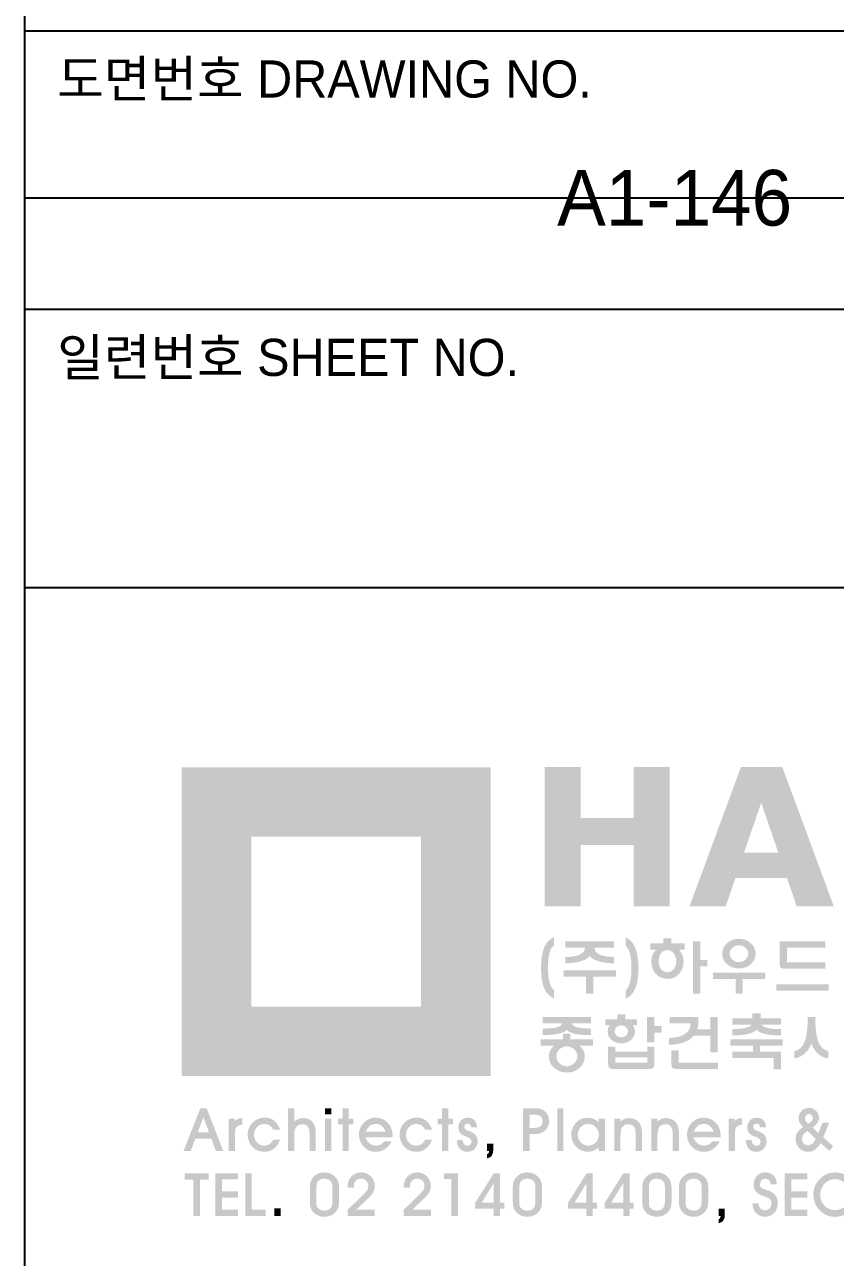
# Model space of a CAD drawing. Header units: millimetres. Extents: x 0 to 92204, y -190080 to 23760.
# Drawn here: x 80194 to 81940, y -45083 to -42427 of the extents above; entities that cross this region are included whole.
import ezdxf
from ezdxf.enums import TextEntityAlignment as Align

# ---------------------------------------------------------------- set-up
doc = ezdxf.new("R2010")
doc.units = ezdxf.units.MM
doc.header["$LTSCALE"] = 100
doc.layers.get('defpoints').update_dxf_attribs({"color": 139})
for name, color, linetype in [('00-FORM TEX', 3, 'Continuous'), ('AA-BORD-FORM', 7, 'Continuous'), ('AA-BORD-TEXT', 3, 'Continuous')]:
    doc.layers.add(name, color=color, linetype=linetype)
doc.styles.add('HAUD01', font='Dotum.ttf')

# ---------------------------------------------------------------- blocks, each defined once
blk = doc.blocks.new('XR-FORM 청주월명')
at = {"layer": 'AA-BORD-FORM'}
h = blk.add_hatch(color=256, dxfattribs=at)
h.paths.add_polyline_path([(776.088, 87.312), (759.463, 87.312), (759.463, 70.688), (776.088, 70.688)])
h.paths.add_polyline_path([(763.2, 83.576), (772.351, 83.576), (772.351, 74.425), (763.2, 74.425)], flags=16)
for points in [[(785.728, 87.331), (783.796, 87.331), (783.796, 84.587), (780.942, 84.587), (780.942, 87.331), (779.008, 87.331), (779.008, 79.832), (780.942, 79.832), (780.942, 83.136), (783.796, 83.136), (783.796, 79.832), (785.728, 79.832)], [(779.187, 76.735), (779.198, 76.921), (779.218, 77.089), (779.235, 77.202), (779.293, 77.415), (779.368, 77.574), (779.461, 77.685), (779.503, 77.712), (779.503, 78.161), (779.353, 78.084), (779.22, 77.98), (779.107, 77.849), (779.014, 77.694), (778.976, 77.612), (778.927, 77.475), (778.885, 77.322), (778.854, 77.156), (778.83, 76.972), (778.817, 76.775), (778.81, 76.562), (778.81, 76.54), (778.812, 76.323), (778.823, 76.122), (778.841, 75.936), (778.87, 75.767), (778.905, 75.612), (778.95, 75.475), (778.956, 75.455), (779.036, 75.284), (779.133, 75.138), (779.251, 75.017), (779.388, 74.921), (779.503, 74.866), (779.503, 75.311), (779.404, 75.406), (779.324, 75.546), (779.26, 75.734), (779.233, 75.854), (779.209, 76.011), (779.193, 76.184), (779.184, 76.372), (779.182, 76.533)], [(781.733, 77.415), (781.687, 77.565), (781.684, 77.596), (782.736, 77.596), (782.736, 77.942), (780.121, 77.942), (780.121, 77.596), (781.173, 77.596), (781.135, 77.441), (781.04, 77.315), (780.885, 77.218), (780.85, 77.202), (780.715, 77.16), (780.555, 77.129), (780.367, 77.107), (780.152, 77.094), (780.121, 77.094), (780.121, 76.753), (780.325, 76.764), (780.511, 76.779), (780.679, 76.804), (780.816, 76.83), (781.02, 76.888), (781.191, 76.961), (781.326, 77.049), (781.425, 77.156), (781.428, 77.16), (781.529, 77.052), (781.662, 76.961), (781.833, 76.888), (782.03, 76.83), (782.181, 76.801), (782.351, 76.779), (782.539, 76.764), (782.736, 76.753), (782.736, 77.094), (782.515, 77.105), (782.324, 77.127), (782.158, 77.158), (782.023, 77.198), (782.008, 77.202), (781.839, 77.295)], [(784.027, 76.077), (784.041, 76.274), (784.045, 76.489), (784.045, 76.525), (784.041, 76.737), (784.027, 76.936), (784.005, 77.12), (783.974, 77.289), (783.934, 77.444), (783.886, 77.583), (783.879, 77.596), (783.795, 77.763), (783.691, 77.906), (783.567, 78.022), (783.425, 78.112), (783.354, 78.146), (783.354, 77.696), (783.454, 77.605), (783.536, 77.461), (783.598, 77.269), (783.618, 77.187), (783.642, 77.03), (783.66, 76.857), (783.671, 76.666), (783.673, 76.518), (783.669, 76.316), (783.658, 76.133), (783.638, 75.962), (783.618, 75.834), (783.565, 75.621), (783.494, 75.455), (783.407, 75.335), (783.354, 75.291), (783.354, 74.846), (783.505, 74.926), (783.635, 75.03), (783.748, 75.16), (783.841, 75.313), (783.897, 75.439), (783.941, 75.575), (783.979, 75.725), (784.007, 75.893)], [(787.376, 77.942), (786.986, 77.942), (786.986, 75.125), (787.376, 75.125), (787.376, 76.598), (787.768, 76.598), (787.768, 76.941), (787.376, 76.941)], [(792.046, 77.603), (794.106, 77.603), (794.106, 77.942), (791.654, 77.942), (791.654, 76.713), (791.694, 76.54), (791.71, 76.52), (791.867, 76.465), (791.882, 76.465), (794.106, 76.465), (794.106, 76.804), (792.046, 76.804)], [(782.836, 76.376), (780.021, 76.376), (780.021, 76.031), (781.233, 76.031), (781.233, 75.112), (781.618, 75.112), (781.618, 76.031), (782.836, 76.031)], [(789.663, 75.909), (790.881, 75.909), (790.881, 76.254), (788.067, 76.254), (788.067, 75.909), (789.278, 75.909), (789.278, 75.112), (789.663, 75.112)], [(794.287, 75.626), (791.475, 75.626), (791.475, 75.278), (794.287, 75.278)], [(781.501, 73.854), (778.888, 73.854), (778.888, 73.515), (779.931, 73.515), (779.871, 73.404), (779.711, 73.322), (779.616, 73.296), (779.481, 73.271), (779.319, 73.254), (779.127, 73.243), (778.905, 73.236), (778.888, 73.236), (778.888, 72.886), (779.096, 72.891), (779.286, 72.902), (779.454, 72.915), (779.592, 72.933), (779.809, 72.975), (779.986, 73.03), (780.123, 73.101), (780.194, 73.159), (780.303, 73.077), (780.453, 73.008), (780.644, 72.955), (780.785, 72.928), (780.938, 72.911), (781.106, 72.897), (781.297, 72.888), (781.501, 72.886), (781.501, 73.238), (781.281, 73.245), (781.089, 73.258), (780.923, 73.276), (780.783, 73.302), (780.77, 73.305), (780.566, 73.376), (780.469, 73.473), (780.46, 73.515), (781.501, 73.515)], [(785.301, 73.371), (784.907, 73.371), (784.907, 73.854), (784.519, 73.854), (784.519, 72.503), (784.907, 72.503), (784.907, 73.026), (785.301, 73.026)], [(788.315, 73.854), (787.925, 73.854), (787.925, 73.198), (787.21, 73.198), (787.254, 73.371), (787.263, 73.422), (787.281, 73.595), (787.283, 73.677), (787.283, 73.854), (785.741, 73.854), (785.741, 73.515), (786.86, 73.515), (786.84, 73.333), (786.78, 73.178), (786.678, 73.043), (786.596, 72.973), (786.477, 72.897), (786.333, 72.835), (786.169, 72.787), (785.981, 72.753), (785.772, 72.733), (785.699, 72.729), (785.699, 72.364), (785.899, 72.375), (786.082, 72.395), (786.253, 72.426), (786.408, 72.465), (786.59, 72.534), (786.751, 72.616), (786.891, 72.716), (787.008, 72.831), (787.026, 72.853), (787.925, 72.853), (787.925, 71.954), (788.315, 71.954)], [(791.721, 73.794), (790.64, 73.794), (790.64, 74.06), (790.19, 74.06), (790.19, 73.794), (789.105, 73.794), (789.105, 73.458), (790.146, 73.458), (790.06, 73.362), (789.885, 73.289), (789.798, 73.269), (789.652, 73.243), (789.484, 73.225), (789.291, 73.212), (789.105, 73.209), (789.105, 72.868), (789.311, 72.873), (789.499, 72.882), (789.668, 72.897), (789.814, 72.919), (790.024, 72.966), (790.199, 73.028), (790.334, 73.108), (790.412, 73.178), (790.52, 73.085), (790.664, 73.01), (790.848, 72.95), (791.001, 72.919), (791.151, 72.897), (791.32, 72.882), (791.508, 72.873), (791.716, 72.868), (791.721, 72.868), (791.721, 73.209), (791.508, 73.214), (791.318, 73.225), (791.151, 73.245), (791.021, 73.269), (790.815, 73.333), (790.695, 73.422), (790.675, 73.458), (791.721, 73.458)], [(793.676, 72.736), (793.643, 72.888), (793.616, 73.059), (793.596, 73.245), (793.583, 73.446), (793.574, 73.666), (793.572, 73.854), (793.171, 73.854), (793.167, 73.621), (793.158, 73.407), (793.142, 73.207), (793.12, 73.026), (793.091, 72.86), (793.056, 72.709), (793.016, 72.576), (792.978, 72.479), (792.885, 72.313), (792.77, 72.184), (792.637, 72.091), (792.482, 72.034), (792.449, 72.027), (792.449, 71.631), (792.62, 71.67), (792.781, 71.739), (792.934, 71.834), (792.956, 71.854), (793.085, 71.969), (793.195, 72.102), (793.288, 72.255), (793.366, 72.423), (793.443, 72.246), (793.534, 72.091), (793.641, 71.956), (793.749, 71.854), (793.893, 71.755), (794.052, 71.684), (794.227, 71.639), (794.281, 71.631), (794.281, 72.029), (794.121, 72.078), (793.984, 72.162), (793.869, 72.286), (793.773, 72.445), (793.758, 72.479), (793.714, 72.6)], [(790.602, 72.31), (791.82, 72.31), (791.82, 72.651), (789.006, 72.651), (789.006, 72.31), (790.224, 72.31), (790.224, 71.987), (789.105, 71.987), (789.105, 71.648), (791.331, 71.648), (791.331, 71.037), (791.721, 71.037), (791.721, 71.987), (790.602, 71.987)], [(788.337, 71.398), (786.215, 71.398), (786.215, 72.069), (785.826, 72.069), (785.826, 71.307), (785.868, 71.132), (785.885, 71.112), (786.045, 71.055), (786.058, 71.055), (788.337, 71.055)], [(762.326, 67.609), (762.348, 67.818), (762.405, 67.94), (762.538, 68.027), (762.715, 68.06), (762.715, 68.416), (762.527, 68.394), (762.489, 68.381), (762.334, 68.28), (762.307, 68.234), (762.307, 68.383), (761.992, 68.383), (761.992, 66.638), (762.326, 66.638)], [(763.357, 67.421), (763.351, 67.516), (763.376, 67.704), (763.452, 67.864), (763.509, 67.935), (763.653, 68.044), (763.827, 68.093), (763.889, 68.098), (764.08, 68.071), (764.186, 68.025), (764.319, 67.905), (764.395, 67.788), (764.759, 67.788), (764.681, 67.973), (764.583, 68.128), (764.463, 68.256), (764.441, 68.275), (764.286, 68.37), (764.115, 68.424), (763.947, 68.441), (763.759, 68.424), (763.579, 68.375), (763.566, 68.37), (763.4, 68.28), (763.261, 68.161), (763.251, 68.15), (763.136, 67.997), (763.066, 67.859), (763.019, 67.679), (763.006, 67.511), (763.025, 67.329), (763.074, 67.166), (763.158, 67), (763.267, 66.866), (763.408, 66.744), (763.55, 66.668), (763.724, 66.614), (763.906, 66.597), (764.099, 66.614), (764.27, 66.671), (764.422, 66.763), (764.55, 66.883), (764.653, 67.032), (764.738, 67.209), (764.757, 67.258), (764.395, 67.258), (764.286, 67.1), (764.191, 67.016), (764.023, 66.943), (763.906, 66.929), (763.724, 66.959), (763.569, 67.046), (763.512, 67.098), (763.408, 67.247)], [(765.531, 67.69), (765.581, 67.873), (765.7, 68.019), (765.727, 68.035), (765.898, 68.084), (765.953, 68.087), (766.14, 68.049), (766.249, 67.957), (766.314, 67.815), (766.342, 67.62), (766.344, 67.541), (766.344, 66.638), (766.679, 66.638), (766.679, 67.641), (766.662, 67.848), (766.613, 68.025), (766.532, 68.171), (766.494, 68.218), (766.363, 68.326), (766.197, 68.392), (766.004, 68.416), (765.996, 68.416), (765.806, 68.394), (765.76, 68.381), (765.605, 68.299), (765.521, 68.234), (765.521, 68.941), (765.183, 68.941), (765.183, 66.638), (765.521, 66.638), (765.521, 67.435), (765.526, 67.639)], [(767.505, 68.941), (767.173, 68.941), (767.173, 68.612), (767.505, 68.612)], [(768.696, 68.383), (768.451, 68.383), (768.451, 68.941), (768.117, 68.941), (768.117, 68.383), (767.872, 68.383), (767.872, 68.074), (768.117, 68.074), (768.117, 66.638), (768.451, 66.638), (768.451, 68.074), (768.696, 68.074)], [(772.763, 68.128), (772.643, 68.256), (772.621, 68.275), (772.467, 68.37), (772.295, 68.424), (772.127, 68.441), (771.939, 68.424), (771.76, 68.375), (771.746, 68.37), (771.58, 68.28), (771.442, 68.161), (771.431, 68.15), (771.317, 67.997), (771.246, 67.859), (771.2, 67.679), (771.186, 67.511), (771.205, 67.329), (771.254, 67.166), (771.338, 67), (771.447, 66.866), (771.588, 66.744), (771.73, 66.668), (771.904, 66.614), (772.086, 66.597), (772.279, 66.614), (772.45, 66.671), (772.602, 66.763), (772.73, 66.883), (772.834, 67.032), (772.918, 67.209), (772.937, 67.258), (772.575, 67.258), (772.467, 67.1), (772.371, 67.016), (772.203, 66.943), (772.086, 66.929), (771.904, 66.959), (771.749, 67.046), (771.692, 67.098), (771.588, 67.247), (771.537, 67.421), (771.531, 67.516), (771.556, 67.704), (771.632, 67.864), (771.689, 67.935), (771.833, 68.044), (772.007, 68.093), (772.07, 68.098), (772.26, 68.071), (772.366, 68.025), (772.499, 67.905), (772.575, 67.788), (772.94, 67.788), (772.861, 67.973)], [(774.057, 68.383), (773.812, 68.383), (773.812, 68.941), (773.478, 68.941), (773.478, 68.383), (773.233, 68.383), (773.233, 68.074), (773.478, 68.074), (773.478, 66.638), (773.812, 66.638), (773.812, 68.074), (774.057, 68.074)], [(775.22, 68.307), (775.076, 68.405), (774.891, 68.443), (774.862, 68.443), (774.679, 68.413), (774.527, 68.321), (774.497, 68.294), (774.394, 68.144), (774.348, 67.968), (774.348, 67.921), (774.378, 67.736), (774.391, 67.704), (774.5, 67.56), (774.533, 67.53), (774.644, 67.467), (774.807, 67.405), (774.878, 67.378), (775.025, 67.28), (775.074, 67.136), (775.006, 66.978), (774.84, 66.915), (774.677, 66.981), (774.66, 67), (774.59, 67.163), (774.587, 67.228), (774.272, 67.228), (774.296, 67.03), (774.361, 66.864), (774.432, 66.766), (774.573, 66.654), (774.745, 66.603), (774.829, 66.597), (775.014, 66.622), (775.171, 66.703), (775.231, 66.755), (775.337, 66.902), (775.389, 67.073), (775.394, 67.149), (775.367, 67.345), (775.305, 67.475), (775.185, 67.592), (775.025, 67.679), (774.894, 67.728), (774.723, 67.807), (774.666, 67.938), (774.715, 68.074), (774.848, 68.122), (774.987, 68.074), (775.041, 67.919), (775.365, 67.919), (775.332, 68.114), (775.253, 68.269)], [(780.005, 68.941), (779.676, 68.941), (779.676, 66.638), (780.005, 66.638)], [(783.295, 68.041), (783.474, 68.087), (783.507, 68.087), (783.694, 68.052), (783.808, 67.959), (783.876, 67.818), (783.904, 67.62), (783.904, 67.565), (783.904, 66.638), (784.241, 66.638), (784.241, 67.63), (784.224, 67.84), (784.178, 68.016), (784.097, 68.163), (784.053, 68.218), (783.923, 68.324), (783.757, 68.389), (783.564, 68.416), (783.537, 68.416), (783.349, 68.389), (783.316, 68.378), (783.164, 68.296), (783.072, 68.226), (783.072, 68.383), (782.745, 68.383), (782.745, 66.638), (783.083, 66.638), (783.083, 67.435), (783.093, 67.66), (783.131, 67.834), (783.172, 67.929)], [(785.165, 67.929), (785.285, 68.041), (785.467, 68.087), (785.499, 68.087), (785.687, 68.052), (785.801, 67.959), (785.869, 67.818), (785.896, 67.62), (785.896, 67.565), (785.896, 66.638), (786.233, 66.638), (786.233, 67.63), (786.217, 67.84), (786.168, 68.016), (786.089, 68.163), (786.046, 68.218), (785.913, 68.324), (785.749, 68.389), (785.556, 68.416), (785.529, 68.416), (785.342, 68.389), (785.309, 68.378), (785.157, 68.296), (785.064, 68.226), (785.064, 68.383), (784.738, 68.383), (784.738, 66.638), (785.073, 66.638), (785.073, 67.435), (785.086, 67.66), (785.124, 67.834)], [(789.324, 67.94), (789.458, 68.027), (789.634, 68.06), (789.634, 68.416), (789.447, 68.394), (789.406, 68.381), (789.251, 68.28), (789.227, 68.234), (789.227, 68.383), (788.911, 68.383), (788.911, 66.638), (789.246, 66.638), (789.246, 67.609), (789.267, 67.818)], [(790.583, 67.679), (790.453, 67.728), (790.281, 67.807), (790.224, 67.938), (790.273, 68.074), (790.406, 68.122), (790.545, 68.074), (790.599, 67.919), (790.923, 67.919), (790.89, 68.114), (790.811, 68.269), (790.779, 68.307), (790.635, 68.405), (790.45, 68.443), (790.42, 68.443), (790.238, 68.413), (790.086, 68.321), (790.056, 68.294), (789.952, 68.144), (789.906, 67.968), (789.906, 67.921), (789.936, 67.736), (789.95, 67.704), (790.058, 67.56), (790.091, 67.53), (790.202, 67.467), (790.366, 67.405), (790.436, 67.378), (790.583, 67.28), (790.632, 67.136), (790.564, 66.978), (790.398, 66.915), (790.235, 66.981), (790.219, 67), (790.148, 67.163), (790.145, 67.228), (789.83, 67.228), (789.855, 67.03), (789.92, 66.864), (789.99, 66.766), (790.132, 66.654), (790.303, 66.603), (790.387, 66.597), (790.572, 66.622), (790.73, 66.703), (790.79, 66.755), (790.898, 66.902), (790.947, 67.073), (790.953, 67.149), (790.926, 67.345), (790.863, 67.475), (790.743, 67.592)], [(767.505, 68.383), (767.173, 68.383), (767.173, 66.638), (767.505, 66.638)], [(776.232, 66.687), (776.232, 67.038), (775.903, 67.038), (775.903, 66.638), (776.014, 66.638), (775.973, 66.51), (775.903, 66.47), (775.903, 66.244), (776.079, 66.317), (776.153, 66.391), (776.218, 66.546)], [(760.442, 65.105), (760.902, 65.105), (760.902, 65.442), (759.619, 65.442), (759.619, 65.105), (760.089, 65.105), (760.089, 63.139), (760.442, 63.139)], [(762.481, 65.442), (761.269, 65.442), (761.269, 63.139), (762.481, 63.139), (762.481, 63.485), (761.625, 63.485), (761.625, 64.132), (762.481, 64.132), (762.481, 64.463), (761.625, 64.463), (761.625, 65.108), (762.481, 65.108)], [(763.232, 65.442), (762.875, 65.442), (762.875, 63.139), (763.974, 63.139), (763.974, 63.485), (763.232, 63.485)], [(769.658, 65.263), (769.645, 65.276), (769.498, 65.39), (769.332, 65.461), (769.153, 65.488), (769.128, 65.488), (768.938, 65.469), (768.769, 65.407), (768.625, 65.306), (768.593, 65.273), (768.492, 65.135), (768.424, 64.972), (768.391, 64.784), (768.389, 64.689), (768.389, 64.667), (768.726, 64.667), (768.726, 64.719), (768.753, 64.915), (768.826, 65.045), (768.97, 65.135), (769.115, 65.154), (769.294, 65.116), (769.403, 65.042), (769.495, 64.89), (769.511, 64.762), (769.473, 64.588), (769.424, 64.504), (769.324, 64.387), (769.199, 64.259), (769.191, 64.249), (768.389, 63.471), (768.389, 63.139), (769.851, 63.139), (769.851, 63.476), (768.851, 63.476), (769.528, 64.123), (769.664, 64.27), (769.764, 64.414), (769.772, 64.431), (769.84, 64.607), (769.857, 64.765), (769.835, 64.947), (769.77, 65.113)], [(772.665, 65.276), (772.518, 65.39), (772.355, 65.461), (772.173, 65.488), (772.151, 65.488), (771.958, 65.469), (771.79, 65.407), (771.646, 65.306), (771.616, 65.273), (771.512, 65.135), (771.447, 64.972), (771.412, 64.784), (771.409, 64.689), (771.409, 64.667), (771.746, 64.667), (771.746, 64.719), (771.773, 64.915), (771.847, 65.045), (771.991, 65.135), (772.135, 65.154), (772.314, 65.116), (772.423, 65.042), (772.515, 64.89), (772.532, 64.762), (772.494, 64.588), (772.445, 64.504), (772.344, 64.387), (772.219, 64.259), (772.211, 64.249), (771.409, 63.471), (771.409, 63.139), (772.872, 63.139), (772.872, 63.476), (771.871, 63.476), (772.548, 64.123), (772.684, 64.27), (772.785, 64.414), (772.793, 64.431), (772.861, 64.607), (772.877, 64.765), (772.855, 64.947), (772.79, 65.113), (772.679, 65.263)], [(774.331, 65.437), (773.573, 65.437), (773.573, 65.135), (773.97, 65.135), (773.97, 63.139), (774.331, 63.139)], [(790.648, 64.673), (790.602, 64.751), (790.594, 64.841), (790.637, 65.023), (790.67, 65.072), (790.828, 65.154), (790.888, 65.157), (791.059, 65.102), (791.083, 65.078), (791.165, 64.923), (791.173, 64.855), (791.502, 64.855), (791.472, 65.053), (791.404, 65.219), (791.323, 65.325), (791.181, 65.428), (791.01, 65.483), (790.893, 65.491), (790.703, 65.469), (790.542, 65.398), (790.431, 65.309), (790.33, 65.167), (790.27, 64.996), (790.254, 64.825), (790.279, 64.637), (790.281, 64.632), (790.371, 64.469), (790.374, 64.466), (790.51, 64.344), (790.589, 64.295), (790.757, 64.219), (790.836, 64.197), (791.04, 64.118), (791.119, 64.069), (791.203, 63.928), (791.217, 63.814), (791.176, 63.631), (791.119, 63.547), (790.966, 63.46), (790.855, 63.447), (790.678, 63.49), (790.61, 63.547), (790.529, 63.699), (790.512, 63.827), (790.192, 63.827), (790.211, 63.631), (790.268, 63.463), (790.363, 63.316), (790.379, 63.3), (790.521, 63.186), (790.684, 63.12), (790.86, 63.099), (791.051, 63.12), (791.217, 63.188), (791.355, 63.297), (791.366, 63.308), (791.467, 63.452), (791.529, 63.618), (791.554, 63.808), (791.556, 63.846), (791.532, 64.036), (791.461, 64.202), (791.434, 64.246), (791.312, 64.374), (791.151, 64.469), (791.094, 64.493), (790.931, 64.545), (790.771, 64.599)], [(792.288, 65.108), (793.144, 65.108), (793.144, 65.442), (791.929, 65.442), (791.929, 63.139), (793.144, 63.139), (793.144, 63.485), (792.288, 63.485), (792.288, 64.132), (793.144, 64.132), (793.144, 64.463), (792.288, 64.463)], [(764.778, 63.555), (764.439, 63.555), (764.439, 63.139), (764.778, 63.139)], [(788.699, 63.536), (788.37, 63.536), (788.37, 63.139), (788.482, 63.139), (788.441, 63.012), (788.37, 62.971), (788.37, 62.745), (788.547, 62.819), (788.62, 62.892), (788.686, 63.047), (788.699, 63.188)]]:
    blk.add_hatch(color=256, dxfattribs=at).paths.add_polyline_path(points)
h = blk.add_hatch(color=256, dxfattribs=at)
h.paths.add_polyline_path([(791.797, 87.331), (789.572, 87.331), (786.805, 79.832), (788.753, 79.832), (789.275, 81.348), (792.05, 81.348), (792.568, 79.832), (794.567, 79.832)])
h.paths.add_polyline_path([(789.74, 82.722), (790.661, 85.406), (791.581, 82.722)], flags=16)
h = blk.add_hatch(color=256, dxfattribs=at)
h.paths.add_polyline_path([(786.536, 77.829), (785.819, 77.829), (785.819, 78.099), (785.4, 78.099), (785.4, 77.829), (784.685, 77.829), (784.685, 77.49), (784.993, 77.49), (784.884, 77.351), (784.807, 77.202), (784.76, 77.03), (784.745, 76.863), (784.758, 76.677), (784.8, 76.507), (784.869, 76.35), (784.96, 76.215), (785.084, 76.093), (785.225, 76.002), (785.385, 75.944), (785.562, 75.92), (785.615, 75.918), (785.799, 75.933), (785.965, 75.984), (786.111, 76.064), (786.237, 76.179), (786.264, 76.21), (786.359, 76.352), (786.428, 76.509), (786.468, 76.682), (786.481, 76.863), (786.463, 77.041), (786.415, 77.202), (786.331, 77.364), (786.231, 77.49), (786.536, 77.49)])
h.paths.add_polyline_path([(785.775, 77.439), (785.914, 77.342), (785.965, 77.28), (786.045, 77.127), (786.085, 76.954), (786.089, 76.863), (786.067, 76.682), (786.005, 76.522), (785.965, 76.46), (785.839, 76.336), (785.684, 76.277), (785.609, 76.27), (785.44, 76.303), (785.303, 76.398), (785.254, 76.46), (785.177, 76.611), (785.141, 76.786), (785.137, 76.863), (785.157, 77.047), (785.214, 77.209), (785.254, 77.28), (785.378, 77.406), (785.531, 77.466), (785.609, 77.472)], flags=16)
h = blk.add_hatch(color=256, dxfattribs=at)
h.paths.add_polyline_path([(789.774, 78.028), (789.601, 78.066), (789.464, 78.075), (789.282, 78.059), (789.114, 78.015), (788.959, 77.942), (788.846, 77.862), (788.72, 77.736), (788.631, 77.59), (788.58, 77.428), (788.567, 77.273), (788.585, 77.096), (788.64, 76.936), (788.735, 76.795), (788.846, 76.686), (788.99, 76.589), (789.147, 76.522), (789.32, 76.483), (789.464, 76.474), (789.646, 76.489), (789.814, 76.533), (789.969, 76.611), (790.077, 76.686), (790.204, 76.812), (790.292, 76.956), (790.345, 77.116), (790.359, 77.273), (790.341, 77.448), (790.286, 77.607), (790.19, 77.749), (790.077, 77.862), (789.931, 77.96)])
h.paths.add_polyline_path([(789.637, 77.703), (789.79, 77.616), (789.805, 77.605), (789.918, 77.47), (789.965, 77.309), (789.967, 77.273), (789.933, 77.107), (789.829, 76.967), (789.805, 76.943), (789.652, 76.85), (789.484, 76.815), (789.464, 76.812), (789.291, 76.841), (789.138, 76.925), (789.119, 76.943), (789.006, 77.078), (788.959, 77.242), (788.959, 77.273), (788.992, 77.439), (789.092, 77.581), (789.119, 77.605), (789.269, 77.696), (789.44, 77.731), (789.464, 77.731)], flags=16)
h = blk.add_hatch(color=256, dxfattribs=at)
h.paths.add_polyline_path([(783.83, 73.276), (783.74, 73.418), (783.976, 73.418), (783.976, 73.741), (783.341, 73.741), (783.341, 74.011), (782.922, 74.011), (782.922, 73.741), (782.269, 73.741), (782.269, 73.418), (782.513, 73.418), (782.42, 73.276), (782.386, 73.101), (782.409, 72.926), (782.475, 72.773), (782.588, 72.64), (782.615, 72.616), (782.761, 72.521), (782.922, 72.463), (783.102, 72.439), (783.131, 72.439), (783.314, 72.457), (783.478, 72.512), (783.624, 72.603), (783.64, 72.616), (783.759, 72.747), (783.835, 72.897), (783.866, 73.068), (783.866, 73.101)])
h.paths.add_polyline_path([(782.816, 73.252), (782.876, 73.322), (783.026, 73.4), (783.124, 73.411), (783.294, 73.373), (783.376, 73.322), (783.476, 73.178), (783.492, 73.088), (783.441, 72.93), (783.376, 72.86), (783.224, 72.775), (783.124, 72.762), (782.956, 72.802), (782.876, 72.86), (782.781, 73.004), (782.77, 73.088)], flags=16)
h = blk.add_hatch(color=256, dxfattribs=at)
h.paths.add_polyline_path([(781.6, 72.658), (780.391, 72.658), (780.391, 72.966), (779.997, 72.966), (779.997, 72.658), (778.788, 72.658), (778.788, 72.317), (779.512, 72.317), (779.384, 72.184), (779.306, 72.067), (779.246, 71.898), (779.229, 71.743), (779.246, 71.566), (779.297, 71.405), (779.384, 71.259), (779.503, 71.13), (779.53, 71.108), (779.671, 71.008), (779.827, 70.935), (779.995, 70.889), (780.176, 70.871), (780.201, 70.871), (780.382, 70.886), (780.551, 70.929), (780.708, 70.999), (780.852, 71.099), (780.863, 71.108), (780.989, 71.236), (781.08, 71.38), (781.137, 71.54), (781.162, 71.712), (781.162, 71.743), (781.14, 71.921), (781.082, 72.067), (780.982, 72.211), (780.872, 72.317), (781.6, 72.317)])
h.paths.add_polyline_path([(780.367, 72.255), (780.524, 72.18), (780.586, 72.129), (780.701, 71.992), (780.759, 71.834), (780.765, 71.748), (780.737, 71.58), (780.65, 71.431), (780.586, 71.365), (780.44, 71.263), (780.276, 71.214), (780.194, 71.208), (780.021, 71.234), (779.866, 71.309), (779.798, 71.365), (779.687, 71.504), (779.632, 71.664), (779.625, 71.748), (779.654, 71.916), (779.738, 72.067), (779.798, 72.129), (779.946, 72.226), (780.112, 72.275), (780.194, 72.279)], flags=16)
h = blk.add_hatch(color=256, dxfattribs=at)
h.paths.add_polyline_path([(784.907, 72.271), (784.521, 72.271), (784.521, 72), (782.803, 72), (782.803, 72.271), (782.42, 72.271), (782.42, 71.305), (782.462, 71.132), (782.479, 71.112), (782.639, 71.055), (782.652, 71.055), (784.674, 71.055), (784.84, 71.106), (784.845, 71.112), (784.907, 71.261), (784.907, 71.305)])
h.paths.add_polyline_path([(784.521, 71.681), (784.521, 71.394), (782.803, 71.394), (782.803, 71.681)], flags=16)
h = blk.add_hatch(color=256, dxfattribs=at)
h.paths.add_polyline_path([(760.801, 68.941), (760.459, 68.941), (759.556, 66.638), (759.937, 66.638), (760.192, 67.299), (761.057, 67.299), (761.304, 66.638), (761.696, 66.638)])
h.paths.add_polyline_path([(760.929, 67.649), (760.325, 67.649), (760.627, 68.465)], flags=16)
h = blk.add_hatch(color=256, dxfattribs=at)
h.paths.add_polyline_path([(770.327, 68.335), (770.153, 68.405), (769.971, 68.438), (769.895, 68.441), (769.707, 68.422), (769.541, 68.37), (769.384, 68.28), (769.245, 68.158), (769.131, 68.006), (769.063, 67.864), (769.014, 67.688), (769, 67.516), (769.019, 67.331), (769.068, 67.168), (769.153, 67.002), (769.261, 66.866), (769.405, 66.744), (769.552, 66.668), (769.726, 66.614), (769.914, 66.597), (770.101, 66.614), (770.275, 66.671), (770.411, 66.747), (770.55, 66.861), (770.667, 67.002), (770.759, 67.168), (770.379, 67.168), (770.243, 67.04), (770.183, 67), (770.006, 66.94), (769.914, 66.934), (769.729, 66.962), (769.574, 67.049), (769.452, 67.179), (769.365, 67.345), (769.354, 67.383), (770.814, 67.383), (770.814, 67.448), (770.8, 67.644), (770.776, 67.772), (770.708, 67.948), (770.659, 68.035), (770.542, 68.18), (770.398, 68.294)])
h.paths.add_polyline_path([(769.916, 68.106), (770.101, 68.074), (770.221, 68.008), (770.338, 67.883), (770.43, 67.709), (770.436, 67.693), (769.37, 67.693), (769.462, 67.867), (769.589, 68.002), (769.756, 68.084)], flags=16)
h = blk.add_hatch(color=256, dxfattribs=at)
h.paths.add_polyline_path([(779.219, 68.049), (779.247, 68.237), (779.247, 68.261), (779.222, 68.449), (779.162, 68.606), (779.048, 68.759), (778.929, 68.848), (778.76, 68.914), (778.684, 68.93), (778.518, 68.941), (778.385, 68.941), (777.841, 68.941), (777.841, 66.638), (778.195, 66.638), (778.195, 67.552), (778.445, 67.552), (778.646, 67.568), (778.823, 67.62), (778.972, 67.701), (779.032, 67.75), (779.149, 67.889)])
h.paths.add_polyline_path([(778.195, 68.609), (778.434, 68.609), (778.64, 68.585), (778.776, 68.522), (778.871, 68.386), (778.891, 68.242), (778.85, 68.057), (778.776, 67.97), (778.632, 67.908), (778.423, 67.889), (778.195, 67.889)], flags=16)
h = blk.add_hatch(color=256, dxfattribs=at)
h.paths.add_polyline_path([(782.248, 68.383), (781.916, 68.383), (781.916, 68.207), (781.748, 68.318), (781.606, 68.383), (781.427, 68.427), (781.332, 68.432), (781.139, 68.416), (780.976, 68.37), (780.818, 68.28), (780.687, 68.166), (780.573, 68.019), (780.497, 67.872), (780.448, 67.693), (780.435, 67.522), (780.451, 67.331), (780.503, 67.157), (780.584, 67.002), (780.693, 66.869), (780.834, 66.752), (780.989, 66.668), (781.163, 66.619), (781.348, 66.603), (781.533, 66.627), (781.609, 66.652), (781.764, 66.728), (781.908, 66.828), (781.908, 66.638), (782.248, 66.638)])
h.paths.add_polyline_path([(781.275, 68.095), (781.359, 68.101), (781.536, 68.071), (781.693, 67.984), (781.75, 67.932), (781.856, 67.785), (781.914, 67.614), (781.922, 67.503), (781.892, 67.326), (781.808, 67.166), (781.75, 67.098), (781.601, 66.986), (781.432, 66.932), (781.362, 66.926), (781.18, 66.953), (781.022, 67.038), (780.951, 67.098), (780.845, 67.244), (780.791, 67.416), (780.783, 67.524), (780.81, 67.707), (780.891, 67.867), (780.954, 67.938), (781.103, 68.044)], flags=16)
h = blk.add_hatch(color=256, dxfattribs=at)
h.paths.add_polyline_path([(788.373, 67.948), (788.324, 68.035), (788.204, 68.18), (788.06, 68.294), (787.99, 68.335), (787.818, 68.405), (787.636, 68.438), (787.557, 68.441), (787.37, 68.422), (787.207, 68.37), (787.049, 68.28), (786.91, 68.158), (786.796, 68.006), (786.725, 67.864), (786.679, 67.688), (786.666, 67.516), (786.685, 67.331), (786.731, 67.168), (786.818, 67.002), (786.924, 66.866), (787.071, 66.744), (787.215, 66.668), (787.389, 66.614), (787.576, 66.597), (787.764, 66.614), (787.938, 66.671), (788.077, 66.747), (788.212, 66.861), (788.329, 67.002), (788.425, 67.168), (788.041, 67.168), (787.908, 67.04), (787.845, 67), (787.669, 66.94), (787.576, 66.934), (787.394, 66.962), (787.237, 67.049), (787.114, 67.179), (787.03, 67.345), (787.016, 67.383), (788.476, 67.383), (788.476, 67.448), (788.465, 67.644), (788.441, 67.772)])
h.paths.add_polyline_path([(787.128, 67.867), (787.245, 67.995), (787.258, 68.006), (787.421, 68.084), (787.579, 68.106), (787.764, 68.074), (787.886, 68.008), (788, 67.883), (788.093, 67.709), (788.101, 67.693), (787.035, 67.693)], flags=16)
h = blk.add_hatch(color=256, dxfattribs=at)
h.paths.add_polyline_path([(793.432, 67.91), (793.59, 68.038), (793.693, 68.158), (793.767, 68.326), (793.777, 68.424), (793.748, 68.604), (793.661, 68.761), (793.614, 68.81), (793.465, 68.922), (793.294, 68.971), (793.242, 68.973), (793.057, 68.946), (792.897, 68.867), (792.831, 68.81), (792.728, 68.663), (792.676, 68.489), (792.671, 68.408), (792.706, 68.228), (792.728, 68.177), (792.826, 68.035), (792.921, 67.94), (792.758, 67.815), (792.636, 67.685), (792.603, 67.633), (792.53, 67.467), (792.508, 67.288), (792.53, 67.106), (792.598, 66.94), (792.704, 66.804), (792.848, 66.687), (793.011, 66.619), (793.187, 66.597), (793.367, 66.622), (793.535, 66.701), (793.546, 66.709), (793.674, 66.818), (793.799, 66.964), (793.864, 67.065), (794.327, 66.652), (794.541, 66.896), (794.006, 67.378), (794.318, 68.166), (793.957, 68.166), (793.739, 67.606)])
h.paths.add_polyline_path([(793.152, 67.723), (793.603, 67.291), (793.497, 67.119), (793.413, 67.032), (793.247, 66.953), (793.187, 66.948), (793.011, 66.994), (792.946, 67.049), (792.861, 67.206), (792.853, 67.293), (792.894, 67.473), (792.921, 67.519), (793.038, 67.641)], flags=16)
h.paths.add_polyline_path([(793.201, 68.112), (793.062, 68.248), (793.049, 68.269), (793.008, 68.424), (793.073, 68.585), (793.228, 68.642), (793.383, 68.576), (793.446, 68.419), (793.389, 68.258), (793.253, 68.144)], flags=16)
h = blk.add_hatch(color=256, dxfattribs=at)
h.paths.add_polyline_path([(767.929, 64.637), (767.918, 64.836), (767.902, 64.928), (767.834, 65.105), (767.801, 65.154), (767.676, 65.295), (767.527, 65.398), (767.519, 65.401), (767.35, 65.466), (767.163, 65.488), (767.146, 65.488), (766.956, 65.469), (766.785, 65.415), (766.774, 65.409), (766.619, 65.306), (766.494, 65.173), (766.404, 65.012), (766.377, 64.915), (766.361, 64.749), (766.358, 64.624), (766.358, 63.955), (766.366, 63.751), (766.382, 63.645), (766.448, 63.468), (766.488, 63.408), (766.619, 63.275), (766.774, 63.18), (766.945, 63.118), (767.133, 63.096), (767.146, 63.096), (767.334, 63.118), (767.508, 63.177), (767.519, 63.183), (767.676, 63.283), (767.798, 63.416), (767.883, 63.582), (767.902, 63.65), (767.926, 63.824), (767.929, 63.941)])
h.paths.add_polyline_path([(766.711, 64.686), (766.722, 64.86), (766.766, 64.983), (766.902, 65.102), (766.921, 65.11), (767.097, 65.154), (767.141, 65.154), (767.326, 65.124), (767.364, 65.108), (767.505, 64.991), (767.516, 64.977), (767.562, 64.852), (767.573, 64.686), (767.573, 63.895), (767.546, 63.694), (767.468, 63.547), (767.326, 63.455), (767.138, 63.427), (766.953, 63.46), (766.918, 63.476), (766.771, 63.591), (766.76, 63.604), (766.717, 63.716), (766.711, 63.846)], flags=16)
h = blk.add_hatch(color=256, dxfattribs=at)
h.paths.add_polyline_path([(776.596, 65.442), (776.262, 65.442), (775.256, 63.846), (775.256, 63.536), (776.256, 63.536), (776.256, 63.139), (776.596, 63.139), (776.596, 63.536), (776.827, 63.536), (776.827, 63.86), (776.596, 63.86)])
h.paths.add_polyline_path([(776.256, 64.912), (776.256, 63.86), (775.615, 63.86)], flags=16)
h = blk.add_hatch(color=256, dxfattribs=at)
h.paths.add_polyline_path([(778.605, 65.295), (778.453, 65.398), (778.447, 65.401), (778.276, 65.466), (778.089, 65.488), (778.075, 65.488), (777.885, 65.469), (777.711, 65.415), (777.702, 65.409), (777.545, 65.306), (777.422, 65.173), (777.333, 65.012), (777.306, 64.915), (777.287, 64.749), (777.284, 64.624), (777.284, 63.955), (777.295, 63.751), (777.308, 63.645), (777.376, 63.468), (777.417, 63.408), (777.548, 63.275), (777.702, 63.18), (777.874, 63.118), (778.061, 63.096), (778.075, 63.096), (778.263, 63.118), (778.437, 63.177), (778.447, 63.183), (778.605, 63.283), (778.727, 63.416), (778.812, 63.582), (778.831, 63.65), (778.855, 63.824), (778.858, 63.941), (778.858, 64.637), (778.847, 64.836), (778.831, 64.928), (778.763, 65.105), (778.73, 65.154)])
h.paths.add_polyline_path([(778.069, 65.154), (778.254, 65.124), (778.292, 65.108), (778.434, 64.991), (778.445, 64.977), (778.491, 64.852), (778.499, 64.686), (778.499, 63.895), (778.475, 63.694), (778.397, 63.547), (778.254, 63.455), (778.067, 63.427), (777.882, 63.46), (777.844, 63.476), (777.7, 63.591), (777.689, 63.604), (777.645, 63.716), (777.64, 63.846), (777.64, 64.686), (777.648, 64.86), (777.694, 64.983), (777.83, 65.102), (777.849, 65.11), (778.026, 65.154)], flags=16)
h = blk.add_hatch(color=256, dxfattribs=at)
h.paths.add_polyline_path([(781.593, 65.442), (781.261, 65.442), (780.253, 63.846), (780.253, 63.536), (781.253, 63.536), (781.253, 63.139), (781.593, 63.139), (781.593, 63.536), (781.824, 63.536), (781.824, 63.86), (781.593, 63.86)])
h.paths.add_polyline_path([(781.253, 64.912), (781.253, 63.86), (780.611, 63.86)], flags=16)
h = blk.add_hatch(color=256, dxfattribs=at)
h.paths.add_polyline_path([(783.572, 65.442), (783.238, 65.442), (782.232, 63.846), (782.232, 63.536), (783.232, 63.536), (783.232, 63.139), (783.572, 63.139), (783.572, 63.536), (783.8, 63.536), (783.8, 63.86), (783.572, 63.86)])
h.paths.add_polyline_path([(783.232, 64.912), (783.232, 63.86), (782.588, 63.86)], flags=16)
h = blk.add_hatch(color=256, dxfattribs=at)
h.paths.add_polyline_path([(785.736, 65.105), (785.703, 65.154), (785.578, 65.295), (785.429, 65.398), (785.423, 65.401), (785.252, 65.466), (785.064, 65.488), (785.048, 65.488), (784.858, 65.469), (784.687, 65.415), (784.676, 65.409), (784.521, 65.306), (784.398, 65.173), (784.309, 65.012), (784.281, 64.915), (784.262, 64.749), (784.26, 64.624), (784.26, 63.955), (784.268, 63.751), (784.284, 63.645), (784.352, 63.468), (784.39, 63.408), (784.521, 63.275), (784.676, 63.18), (784.85, 63.118), (785.034, 63.096), (785.048, 63.096), (785.236, 63.118), (785.41, 63.177), (785.423, 63.183), (785.578, 63.283), (785.7, 63.416), (785.788, 63.582), (785.804, 63.65), (785.828, 63.824), (785.834, 63.941), (785.834, 64.637), (785.82, 64.836), (785.804, 64.928)])
h.paths.add_polyline_path([(784.67, 64.983), (784.806, 65.102), (784.822, 65.11), (784.999, 65.154), (785.043, 65.154), (785.227, 65.124), (785.266, 65.108), (785.41, 64.991), (785.421, 64.977), (785.464, 64.852), (785.475, 64.686), (785.475, 63.895), (785.448, 63.694), (785.37, 63.547), (785.227, 63.455), (785.04, 63.427), (784.855, 63.46), (784.82, 63.476), (784.676, 63.591), (784.665, 63.604), (784.621, 63.716), (784.613, 63.846), (784.613, 64.686), (784.624, 64.86)], flags=16)
h = blk.add_hatch(color=256, dxfattribs=at)
h.paths.add_polyline_path([(787.715, 65.105), (787.68, 65.154), (787.557, 65.295), (787.405, 65.398), (787.4, 65.401), (787.228, 65.466), (787.041, 65.488), (787.027, 65.488), (786.837, 65.469), (786.663, 65.415), (786.652, 65.409), (786.497, 65.306), (786.375, 65.173), (786.285, 65.012), (786.258, 64.915), (786.239, 64.749), (786.236, 64.624), (786.236, 63.955), (786.244, 63.751), (786.261, 63.645), (786.329, 63.468), (786.369, 63.408), (786.5, 63.275), (786.652, 63.18), (786.826, 63.118), (787.014, 63.096), (787.027, 63.096), (787.215, 63.118), (787.386, 63.177), (787.4, 63.183), (787.555, 63.283), (787.676, 63.416), (787.764, 63.582), (787.783, 63.65), (787.805, 63.824), (787.81, 63.941), (787.81, 64.637), (787.799, 64.836), (787.783, 64.928)])
h.paths.add_polyline_path([(786.647, 64.983), (786.783, 65.102), (786.799, 65.11), (786.976, 65.154), (787.019, 65.154), (787.204, 65.124), (787.242, 65.108), (787.386, 64.991), (787.397, 64.977), (787.443, 64.852), (787.451, 64.686), (787.451, 63.895), (787.427, 63.694), (787.348, 63.55), (787.345, 63.544), (787.207, 63.455), (787.016, 63.427), (786.834, 63.46), (786.796, 63.476), (786.652, 63.591), (786.641, 63.604), (786.598, 63.716), (786.592, 63.846), (786.592, 64.686), (786.6, 64.86)], flags=16)
h = blk.add_hatch(color=256, dxfattribs=at)
h.paths.add_polyline_path([(795.313, 65.276), (795.158, 65.371), (795.082, 65.407), (794.908, 65.458), (794.723, 65.485), (794.636, 65.488), (794.446, 65.475), (794.267, 65.431), (794.196, 65.407), (794.033, 65.32), (793.883, 65.208), (793.829, 65.154), (793.704, 65.012), (793.603, 64.857), (793.56, 64.765), (793.503, 64.588), (793.476, 64.403), (793.47, 64.306), (793.484, 64.118), (793.522, 63.936), (793.544, 63.862), (793.622, 63.691), (793.726, 63.536), (793.764, 63.493), (793.902, 63.36), (794.055, 63.251), (794.155, 63.196), (794.329, 63.134), (794.511, 63.099), (794.634, 63.093), (794.821, 63.107), (795.001, 63.153), (795.112, 63.194), (795.27, 63.281), (795.419, 63.395), (795.509, 63.482), (795.623, 63.631), (795.713, 63.795), (795.735, 63.852), (795.786, 64.028), (795.811, 64.213), (795.816, 64.306), (795.8, 64.496), (795.757, 64.675), (795.724, 64.765), (795.64, 64.928), (795.528, 65.078), (795.46, 65.151)])
h.paths.add_polyline_path([(794.634, 65.124), (794.824, 65.105), (794.955, 65.061), (795.107, 64.969), (795.224, 64.86), (795.338, 64.713), (795.392, 64.602), (795.441, 64.425), (795.452, 64.308), (795.433, 64.118), (795.381, 63.947), (795.292, 63.792), (795.216, 63.699), (795.074, 63.582), (794.914, 63.501), (794.737, 63.46), (794.634, 63.455), (794.452, 63.479), (794.327, 63.523), (794.166, 63.615), (794.063, 63.705), (793.951, 63.852), (793.894, 63.977), (793.848, 64.153), (793.837, 64.303), (793.859, 64.488), (793.9, 64.618), (793.987, 64.784), (794.079, 64.893), (794.223, 65.012), (794.335, 65.07), (794.511, 65.116)], flags=16)
at = {"layer": 'AA-BORD-FORM', "color": 2}
for p, q in [((751, 577), (751, 17)), ((751, 97), (821, 97))]:
    blk.add_line(p, q, dxfattribs=at)
at = {"layer": 'AA-BORD-FORM', "color": 3}
for p, q in [((751, 127), (821, 127)), ((751, 112), (821, 112))]:
    blk.add_line(p, q, dxfattribs=at)
at = {"layer": 'defpoints'}
blk.add_line((751, 118), (821, 118), dxfattribs=at)
at = {"layer": 'AA-BORD-TEXT', "color": 3, "style": 'HAUD01'}
for s, p in [('도면번호 DRAWING NO.', (752.752, 123.4)), ('일련번호 SHEET NO.', (752.752, 108.4))]:
    blk.add_text(s, height=2, rotation=360, dxfattribs=at).set_placement(p)

msp = doc.modelspace()

# ---------------------------------------------------------------- block references
at = {"xscale": 40, "yscale": 40, "zscale": 40}
msp.add_blockref('XR-FORM 청주월명', (50153.9, -47520), dxfattribs=at)

# ---------------------------------------------------------------- texts
at = {"layer": '00-FORM TEX', "style": 'HAUD01'}
msp.add_text('A1-146', height=120, dxfattribs=at).set_placement((81593.9, -42800), align=Align.MIDDLE_CENTER)

doc.saveas('drawing.dxf')
